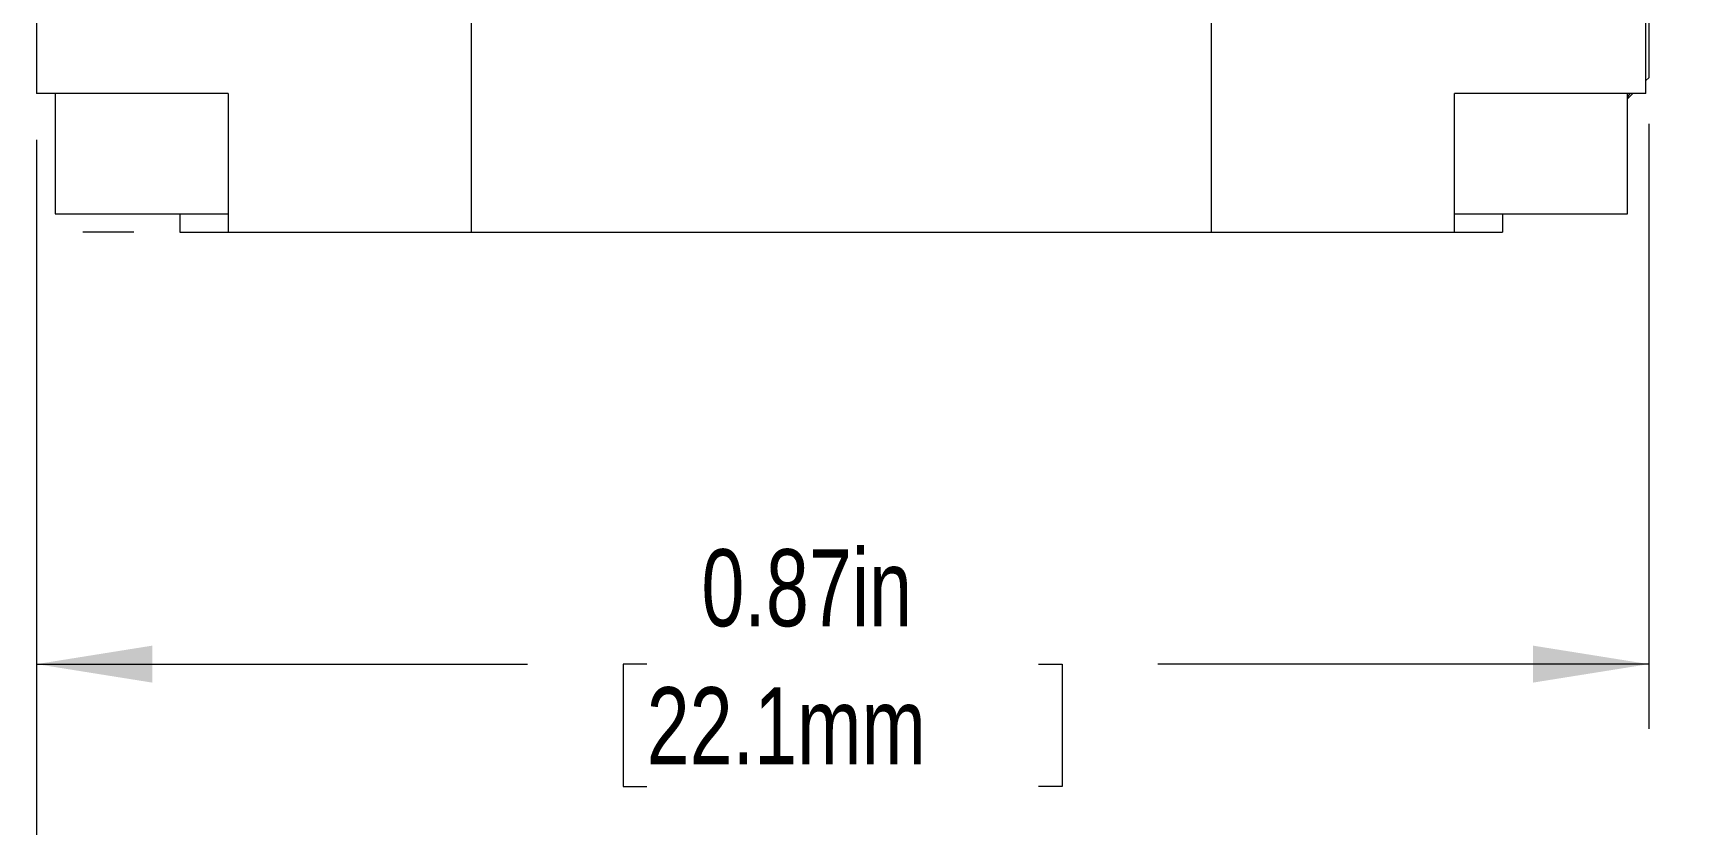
# Model space of a CAD drawing. Header units: inches. Extents: x 0.1 to 10.9, y 0 to 8.5.
# Drawn here: x 0.963 to 2.755, y 1.59 to 2.447 of the extents above; entities that cross this region are included whole.
import ezdxf

# ---------------------------------------------------------------- set-up
doc = ezdxf.new("R2010")
doc.units = ezdxf.units.IN
doc.header["$MEASUREMENT"] = 0
doc.styles.add('SLDTEXTSTYLE0', font='TXT', dxfattribs={"width": 0.75})
doc.dimstyles.new('SLDDIMSTYLE0', dxfattribs={"dimtxt": 0.083333, "dimasz": 0.125, "dimexe": 0, "dimexo": 0.0625, "dimgap": 0.020833, "dimtad": 0, "dimtih": 1, "dimtoh": 1, "dimlfac": 0.5, "dimrnd": 1e-09, "dimzin": 0, "dimdsep": 46, "dimtxsty": 'SLDTEXTSTYLE0', "dimsah": 1, "dimcen": 0.09, "dimadec": 0, "dimazin": 0, "dimtfac": 1, "dimtmove": 0, "dimatfit": 0, "dimfxl": 1, "dimfrac": 2, "dimtolj": 1, "dimtzin": 12, "dimarcsym": 0})
doc.dimstyles.new('SLDDIMSTYLE2', dxfattribs={"dimtxt": 0.083333, "dimasz": 0.125, "dimexe": 0, "dimexo": 0.0625, "dimgap": 0.020833, "dimtad": 0, "dimtih": 1, "dimtoh": 1, "dimlfac": 0.5, "dimrnd": 1e-09, "dimdsep": 46, "dimtxsty": 'SLDTEXTSTYLE0', "dimsah": 1, "dimcen": 0.09, "dimadec": 0, "dimazin": 2, "dimtfac": 1, "dimtofl": 0, "dimtmove": 0, "dimatfit": 3, "dimfxl": 1, "dimfrac": 2, "dimtolj": 1, "dimtzin": 12, "dimarcsym": 0})
doc.dimstyles.new('SLDDIMSTYLE3', dxfattribs={"dimtxt": 0.083333, "dimasz": 0.125, "dimexe": 0, "dimexo": 0.0625, "dimgap": 0.020833, "dimtad": 0, "dimtih": 1, "dimtoh": 1, "dimlfac": 0.5, "dimrnd": 1e-09, "dimzin": 12, "dimdsep": 46, "dimtxsty": 'SLDTEXTSTYLE0', "dimsah": 1, "dimcen": 0.09, "dimadec": 0, "dimazin": 3, "dimtfac": 1, "dimtofl": 0, "dimtmove": 0, "dimatfit": 3, "dimfxl": 1, "dimfrac": 2, "dimtolj": 1, "dimtzin": 12, "dimarcsym": 0})

# ---------------------------------------------------------------- blocks, each defined once
blk = doc.blocks.new('_D_3')
at = {"color": 8, "linetype": 'Continuous', "lineweight": 18}
for p, q in [((2.7102, 2.3489), (2.7102, 1.6944)), ((0.9672, 2.3317), (0.9672, 1.6944)), ((0.9672, 1.7644), (1.4978, 1.7644)), ((1.6268, 1.7644), (1.6015, 1.7644)), ((1.6015, 1.7644), (1.6015, 1.632)), ((2.0506, 1.7644), (2.076, 1.7644)), ((2.076, 1.7644), (2.076, 1.632)), ((2.7102, 1.7644), (2.1796, 1.7644)), ((1.6015, 1.632), (1.6268, 1.632)), ((2.076, 1.632), (2.0506, 1.632))]:
    blk.add_line(p, q, dxfattribs=at)
for points in [[(0.9672, 1.7644), (1.0922, 1.7444), (1.0922, 1.7844)], [(2.7102, 1.7644), (2.5852, 1.7844), (2.5852, 1.7444)]]:
    blk.add_solid(points, dxfattribs=at)
at = {"color": 8, "linetype": 'Continuous', "lineweight": 18, "char_height": 0.08333, "attachment_point": 1, "style": 'SLDTEXTSTYLE0'}
for s, insert in [('0.87in', (1.686, 1.8887)), ('22.1mm', (1.6268, 1.7394))]:
    blk.add_mtext(s, dxfattribs=dict(at, insert=insert))
blk = doc.blocks.new('_D_4')
at = {"color": 8, "linetype": 'Continuous', "lineweight": 18}
for p, q in [((0.9672, 2.3317), (0.9672, 1.222)), ((3.6781, 2.3417), (3.6781, 1.222)), ((2.1108, 1.3688), (2.0854, 1.3688)), ((2.0854, 1.3688), (2.0854, 1.2364)), ((2.5346, 1.3688), (2.5599, 1.3688)), ((2.5599, 1.3688), (2.5599, 1.2364)), ((0.9672, 1.292), (2.0432, 1.292)), ((3.6781, 1.292), (2.6022, 1.292)), ((2.0854, 1.2364), (2.1108, 1.2364)), ((2.5599, 1.2364), (2.5346, 1.2364))]:
    blk.add_line(p, q, dxfattribs=at)
for points in [[(0.9672, 1.292), (1.0922, 1.272), (1.0922, 1.312)], [(3.6781, 1.292), (3.5531, 1.312), (3.5531, 1.272)]]:
    blk.add_solid(points, dxfattribs=at)
at = {"color": 8, "linetype": 'Continuous', "lineweight": 18, "char_height": 0.08333, "attachment_point": 1, "style": 'SLDTEXTSTYLE0'}
for s, insert in [('1.36in', (2.17, 1.4932)), ('34.4mm', (2.1108, 1.3439)), ('NOMINAL', (2.0616, 1.1945))]:
    blk.add_mtext(s, dxfattribs=dict(at, insert=insert))
blk = doc.blocks.new('_D_6')
at = {"color": 8, "linetype": 'Continuous', "lineweight": 18}
for p, q in [((0.5709, 2.6317), (0.5709, 2.8817)), ((1.6872, 2.6317), (0.5009, 2.6317)), ((0.3898, 2.4317), (0.3645, 2.4317)), ((0.3645, 2.4317), (0.3645, 2.2993)), ((0.752, 2.4317), (0.7774, 2.4317)), ((0.7774, 2.4317), (0.7774, 2.2993)), ((0.3645, 2.2993), (0.3898, 2.2993)), ((0.7774, 2.2993), (0.752, 2.2993)), ((0.9172, 2.2317), (0.5009, 2.2317)), ((0.5709, 2.2317), (0.5709, 1.9817)), ((1.0722, 2.2317), (1.0172, 2.2317))]:
    blk.add_line(p, q, dxfattribs=at)
for points in [[(0.5709, 2.6317), (0.5909, 2.7567), (0.5509, 2.7567)], [(0.5709, 2.2317), (0.5509, 2.1067), (0.5909, 2.1067)]]:
    blk.add_solid(points, dxfattribs=at)
at = {"color": 8, "linetype": 'Continuous', "lineweight": 18, "char_height": 0.08333, "attachment_point": 1, "style": 'SLDTEXTSTYLE0'}
for s, insert in [('0.20in', (0.4182, 2.556)), ('5.1mm', (0.3898, 2.4067))]:
    blk.add_mtext(s, dxfattribs=dict(at, insert=insert))

msp = doc.modelspace()

# ---------------------------------------------------------------- linework, layer by layer
at = {"color": 7, "linetype": 'Continuous', "lineweight": 18}
for p, q in [((1.4372, 3.0317), (1.4372, 2.2317)), ((2.2372, 3.0317), (2.2372, 2.2317)), ((2.7102, 2.8645), (2.7102, 2.3989)), ((0.9672, 2.8339), (0.9672, 2.3817)), ((2.7072, 2.3817), (2.7072, 2.4917)), ((2.7072, 2.3959), (2.7102, 2.3989)), ((1.047, 2.3817), (0.9672, 2.3817)), ((0.9872, 2.3817), (0.9872, 2.2517)), ((1.1743, 2.3817), (1.047, 2.3817)), ((1.1743, 2.3817), (1.1743, 2.2317)), ((2.6274, 2.3817), (2.5001, 2.3817)), ((2.5001, 2.2317), (2.5001, 2.3817)), ((2.7072, 2.3817), (2.6274, 2.3817)), ((2.6872, 2.2517), (2.6872, 2.3817)), ((2.6872, 2.3759), (2.693, 2.3817)), ((2.6899, 2.3817), (2.6872, 2.3782)), ((0.9872, 2.2517), (1.1743, 2.2517)), ((1.1222, 2.2517), (1.1222, 2.2317)), ((2.5001, 2.2517), (2.6872, 2.2517)), ((2.5522, 2.2517), (2.5522, 2.2317)), ((1.1222, 2.2317), (1.1743, 2.2317)), ((1.1743, 2.2317), (1.4372, 2.2317)), ((1.4372, 2.2317), (2.2372, 2.2317)), ((2.2372, 2.2317), (2.5001, 2.2317)), ((2.5001, 2.2317), (2.5522, 2.2317))]:
    msp.add_line(p, q, dxfattribs=at)

# ---------------------------------------------------------------- dimensions: what is measured, and where the dimension line sits
at = {"color": 8, "linetype": 'Continuous', "lineweight": 18}
dim = msp.add_linear_dim(base=(0.5709, 2.2317), p1=(1.7372, 2.6317), p2=(1.1222, 2.2317), angle=90, dimstyle='SLDDIMSTYLE0', dxfattribs=at)
dim.commit()
dim.dimension.update_dxf_attribs({"geometry": '_D_6', "text_midpoint": (0.5709, 2.4317), "dimtype": 160})
dim = msp.add_linear_dim(base=(2.7102, 1.7644), p1=(0.9672, 2.3817), p2=(2.7102, 2.3989), dimstyle='SLDDIMSTYLE2', dxfattribs=at)
dim.commit()
dim.dimension.update_dxf_attribs({"geometry": '_D_3', "text_midpoint": (1.8387, 1.7644), "dimtype": 160})
dim = msp.add_linear_dim(base=(3.6781, 1.292), p1=(0.9672, 2.3817), p2=(3.6781, 2.3917), text='<>\\PNOMINAL', dimstyle='SLDDIMSTYLE3', dxfattribs=at)
dim.commit()
dim.dimension.update_dxf_attribs({"geometry": '_D_4', "text_midpoint": (2.3227, 1.292), "dimtype": 160})

doc.saveas('drawing.dxf')
